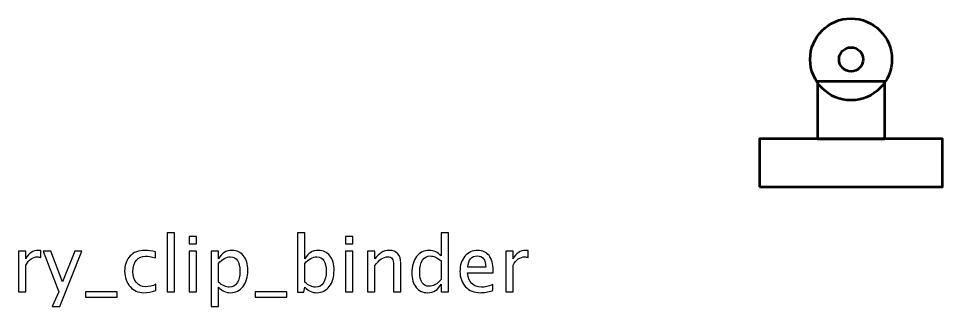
# Model space of a CAD drawing. Header units: centimetres. Extents: x -73 to 73, y -61 to 74.
# Drawn here: x -48.8 to -29.6, y 47.36 to 53.35 of the extents above; entities that cross this region are included whole.
import ezdxf

# ---------------------------------------------------------------- set-up
doc = ezdxf.new("R2010")
doc.units = ezdxf.units.CM
doc.header["$MEASUREMENT"] = 0
doc.layers.add('Layer 1', color=7, linetype='Continuous')

msp = doc.modelspace()

# ---------------------------------------------------------------- linework, layer by layer
at = {"layer": 'Layer 1', "lineweight": 53}
for points in [[(-32.20002, 50.85001), (-30.80002, 50.85001), (-30.80002, 52.04017), (-32.20002, 52.04017), (-32.20002, 50.85001)], [(-33.40002, 49.85), (-29.60002, 49.85), (-29.60002, 50.85), (-33.40002, 50.85), (-33.40002, 49.85)]]:
    msp.add_lwpolyline(points, close=True, dxfattribs=at)
for major_axis in [(0, 0.85), (0, 0.25)]:
    msp.add_ellipse((-31.5, 52.5), major_axis=major_axis, ratio=1, dxfattribs=at)
at = {"layer": 'Layer 1'}
for points, knots in [([(-45.71207, 47.67044), (-45.71207, 47.67044), (-45.71207, 48.8944), (-45.71207, 48.8944), (-45.71207, 48.8944), (-45.71207, 48.8944), (-45.55967, 48.8944), (-45.55967, 48.8944), (-45.55967, 48.8944), (-45.55967, 48.8944), (-45.55967, 47.67044), (-45.55967, 47.67044), (-45.55967, 47.67044), (-45.55967, 47.67044), (-45.71207, 47.67044), (-45.71207, 47.67044)], [0, 0, 0, 0, 0.2, 0.2, 0.2, 0.2, 0.4, 0.4, 0.4, 0.4, 0.6, 0.6, 0.6, 0.6, 1, 1, 1, 1]), ([(-45.25328, 48.6658), (-45.25328, 48.6658), (-45.25328, 48.8182), (-45.25328, 48.8182), (-45.25328, 48.8182), (-45.25328, 48.8182), (-45.10088, 48.8182), (-45.10088, 48.8182), (-45.10088, 48.8182), (-45.10088, 48.8182), (-45.10088, 48.6658), (-45.10088, 48.6658), (-45.10088, 48.6658), (-45.10088, 48.6658), (-45.25328, 48.6658), (-45.25328, 48.6658)], [0, 0, 0, 0, 0.2, 0.2, 0.2, 0.2, 0.4, 0.4, 0.4, 0.4, 0.6, 0.6, 0.6, 0.6, 1, 1, 1, 1]), ([(-43.00167, 47.66091), (-43.00167, 47.66091), (-43.00167, 48.8944), (-43.00167, 48.8944), (-43.00167, 48.8944), (-43.00167, 48.8944), (-42.84927, 48.8944), (-42.84927, 48.8944), (-42.84927, 48.8944), (-42.84927, 48.8944), (-42.84927, 48.3528), (-42.84927, 48.3528), (-42.84927, 48.3528), (-42.78683, 48.47054), (-42.6929, 48.52928), (-42.56775, 48.52928), (-42.56775, 48.52928), (-42.46642, 48.52928), (-42.38678, 48.4925), (-42.32857, 48.41868), (-42.32857, 48.41868), (-42.27036, 48.34486), (-42.24126, 48.24406), (-42.24126, 48.11626), (-42.24126, 48.11626), (-42.24126, 47.97709), (-42.27433, 47.86464), (-42.34021, 47.77945), (-42.34021, 47.77945), (-42.40609, 47.69399), (-42.49288, 47.65139), (-42.6003, 47.65139), (-42.6003, 47.65139), (-42.70004, 47.65139), (-42.78312, 47.68949), (-42.84927, 47.76595), (-42.84927, 47.76595), (-42.84927, 47.76595), (-42.86779, 47.66091), (-42.86779, 47.66091), (-42.86779, 47.66091), (-42.86779, 47.66091), (-43.00167, 47.66091), (-43.00167, 47.66091)], [0, 0, 0, 0, 0.08333333, 0.08333333, 0.08333333, 0.08333333, 0.16666667, 0.16666667, 0.16666667, 0.16666667, 0.25, 0.25, 0.25, 0.25, 0.33333333, 0.33333333, 0.33333333, 0.33333333, 0.41666667, 0.41666667, 0.41666667, 0.41666667, 0.5, 0.5, 0.5, 0.5, 0.58333333, 0.58333333, 0.58333333, 0.58333333, 0.66666667, 0.66666667, 0.66666667, 0.66666667, 0.75, 0.75, 0.75, 0.75, 0.83333333, 0.83333333, 0.83333333, 0.83333333, 1, 1, 1, 1]), ([(-42.0026, 48.6658), (-42.0026, 48.6658), (-42.0026, 48.8182), (-42.0026, 48.8182), (-42.0026, 48.8182), (-42.0026, 48.8182), (-41.8502, 48.8182), (-41.8502, 48.8182), (-41.8502, 48.8182), (-41.8502, 48.8182), (-41.8502, 48.6658), (-41.8502, 48.6658), (-41.8502, 48.6658), (-41.8502, 48.6658), (-42.0026, 48.6658), (-42.0026, 48.6658)], [0, 0, 0, 0, 0.2, 0.2, 0.2, 0.2, 0.4, 0.4, 0.4, 0.4, 0.6, 0.6, 0.6, 0.6, 1, 1, 1, 1]), ([(-40.01716, 47.67044), (-40.01716, 47.67044), (-40.01716, 47.8284), (-40.01716, 47.8284), (-40.01716, 47.8284), (-40.07934, 47.71039), (-40.173, 47.65139), (-40.29815, 47.65139), (-40.29815, 47.65139), (-40.39975, 47.65139), (-40.47965, 47.68817), (-40.53786, 47.76199), (-40.53786, 47.76199), (-40.59607, 47.8358), (-40.62517, 47.93661), (-40.62517, 48.0644), (-40.62517, 48.0644), (-40.62517, 48.2041), (-40.5921, 48.31655), (-40.52622, 48.40175), (-40.52622, 48.40175), (-40.46007, 48.48668), (-40.37329, 48.52928), (-40.26561, 48.52928), (-40.26561, 48.52928), (-40.16586, 48.52928), (-40.08278, 48.49118), (-40.01716, 48.41471), (-40.01716, 48.41471), (-40.01716, 48.41471), (-40.01716, 48.8944), (-40.01716, 48.8944), (-40.01716, 48.8944), (-40.01716, 48.8944), (-39.86476, 48.8944), (-39.86476, 48.8944), (-39.86476, 48.8944), (-39.86476, 48.8944), (-39.86476, 47.67044), (-39.86476, 47.67044), (-39.86476, 47.67044), (-39.86476, 47.67044), (-40.01716, 47.67044), (-40.01716, 47.67044)], [0, 0, 0, 0, 0.08333333, 0.08333333, 0.08333333, 0.08333333, 0.16666667, 0.16666667, 0.16666667, 0.16666667, 0.25, 0.25, 0.25, 0.25, 0.33333333, 0.33333333, 0.33333333, 0.33333333, 0.41666667, 0.41666667, 0.41666667, 0.41666667, 0.5, 0.5, 0.5, 0.5, 0.58333333, 0.58333333, 0.58333333, 0.58333333, 0.66666667, 0.66666667, 0.66666667, 0.66666667, 0.75, 0.75, 0.75, 0.75, 0.83333333, 0.83333333, 0.83333333, 0.83333333, 1, 1, 1, 1]), ([(-48.7979, 47.67044), (-48.7979, 47.67044), (-48.7979, 48.51182), (-48.7979, 48.51182), (-48.7979, 48.51182), (-48.7979, 48.51182), (-48.6455, 48.51182), (-48.6455, 48.51182), (-48.6455, 48.51182), (-48.6455, 48.51182), (-48.6455, 48.3528), (-48.6455, 48.3528), (-48.6455, 48.3528), (-48.58491, 48.47054), (-48.49707, 48.52928), (-48.38171, 48.52928), (-48.38171, 48.52928), (-48.3661, 48.52928), (-48.3497, 48.52795), (-48.33276, 48.52531), (-48.33276, 48.52531), (-48.33276, 48.52531), (-48.33276, 48.3827), (-48.33276, 48.3827), (-48.33276, 48.3827), (-48.35922, 48.39143), (-48.3825, 48.39593), (-48.40261, 48.39593), (-48.40261, 48.39593), (-48.49945, 48.39593), (-48.58041, 48.33878), (-48.6455, 48.22421), (-48.6455, 48.22421), (-48.6455, 48.22421), (-48.6455, 47.67044), (-48.6455, 47.67044), (-48.6455, 47.67044), (-48.6455, 47.67044), (-48.7979, 47.67044), (-48.7979, 47.67044)], [0, 0, 0, 0, 0.09090909, 0.09090909, 0.09090909, 0.09090909, 0.18181818, 0.18181818, 0.18181818, 0.18181818, 0.27272727, 0.27272727, 0.27272727, 0.27272727, 0.36363636, 0.36363636, 0.36363636, 0.36363636, 0.45454545, 0.45454545, 0.45454545, 0.45454545, 0.54545455, 0.54545455, 0.54545455, 0.54545455, 0.63636364, 0.63636364, 0.63636364, 0.63636364, 0.72727273, 0.72727273, 0.72727273, 0.72727273, 0.81818182, 0.81818182, 0.81818182, 0.81818182, 1, 1, 1, 1]), ([(-48.09861, 47.36405), (-48.09861, 47.36405), (-47.96208, 47.66938), (-47.96208, 47.66938), (-47.96208, 47.66938), (-47.96208, 47.66938), (-48.28805, 48.51182), (-48.28805, 48.51182), (-48.28805, 48.51182), (-48.28805, 48.51182), (-48.12454, 48.51182), (-48.12454, 48.51182), (-48.12454, 48.51182), (-48.12454, 48.51182), (-47.88218, 47.8747), (-47.88218, 47.8747), (-47.88218, 47.8747), (-47.88218, 47.8747), (-47.62368, 48.51182), (-47.62368, 48.51182), (-47.62368, 48.51182), (-47.62368, 48.51182), (-47.48001, 48.51182), (-47.48001, 48.51182), (-47.48001, 48.51182), (-47.48001, 48.51182), (-47.93986, 47.36405), (-47.93986, 47.36405), (-47.93986, 47.36405), (-47.93986, 47.36405), (-48.09861, 47.36405), (-48.09861, 47.36405)], [0, 0, 0, 0, 0.11111111, 0.11111111, 0.11111111, 0.11111111, 0.22222222, 0.22222222, 0.22222222, 0.22222222, 0.33333333, 0.33333333, 0.33333333, 0.33333333, 0.44444444, 0.44444444, 0.44444444, 0.44444444, 0.55555556, 0.55555556, 0.55555556, 0.55555556, 0.66666667, 0.66666667, 0.66666667, 0.66666667, 0.77777778, 0.77777778, 0.77777778, 0.77777778, 1, 1, 1, 1]), ([(-45.94093, 47.69584), (-46.03962, 47.66621), (-46.12482, 47.65139), (-46.19652, 47.65139), (-46.19652, 47.65139), (-46.31029, 47.65139), (-46.40448, 47.69346), (-46.47936, 47.77733), (-46.47936, 47.77733), (-46.55423, 47.86147), (-46.5918, 47.96757), (-46.5918, 48.09536), (-46.5918, 48.09536), (-46.5918, 48.23189), (-46.55476, 48.33851), (-46.48068, 48.41471), (-46.48068, 48.41471), (-46.4066, 48.49118), (-46.30314, 48.52928), (-46.17032, 48.52928), (-46.17032, 48.52928), (-46.10497, 48.52928), (-46.03142, 48.52028), (-45.95045, 48.50229), (-45.95045, 48.50229), (-45.95045, 48.50229), (-45.95045, 48.3737), (-45.95045, 48.3737), (-45.95045, 48.3737), (-46.03644, 48.3991), (-46.10656, 48.4118), (-46.16053, 48.4118), (-46.16053, 48.4118), (-46.23885, 48.4118), (-46.30156, 48.38243), (-46.34839, 48.32396), (-46.34839, 48.32396), (-46.39522, 48.26549), (-46.41877, 48.18744), (-46.41877, 48.09007), (-46.41877, 48.09007), (-46.41877, 47.99561), (-46.39443, 47.91941), (-46.34601, 47.86094), (-46.34601, 47.86094), (-46.29759, 47.80273), (-46.23435, 47.77363), (-46.15577, 47.77363), (-46.15577, 47.77363), (-46.08619, 47.77363), (-46.01475, 47.79162), (-45.94093, 47.8276), (-45.94093, 47.8276), (-45.94093, 47.8276), (-45.94093, 47.69584), (-45.94093, 47.69584)], [0, 0, 0, 0, 0.06666667, 0.06666667, 0.06666667, 0.06666667, 0.13333333, 0.13333333, 0.13333333, 0.13333333, 0.2, 0.2, 0.2, 0.2, 0.26666667, 0.26666667, 0.26666667, 0.26666667, 0.33333333, 0.33333333, 0.33333333, 0.33333333, 0.4, 0.4, 0.4, 0.4, 0.46666667, 0.46666667, 0.46666667, 0.46666667, 0.53333333, 0.53333333, 0.53333333, 0.53333333, 0.6, 0.6, 0.6, 0.6, 0.66666667, 0.66666667, 0.66666667, 0.66666667, 0.73333333, 0.73333333, 0.73333333, 0.73333333, 0.8, 0.8, 0.8, 0.8, 0.86666667, 0.86666667, 0.86666667, 0.86666667, 1, 1, 1, 1]), ([(-45.25328, 47.67044), (-45.25328, 47.67044), (-45.25328, 48.51182), (-45.25328, 48.51182), (-45.25328, 48.51182), (-45.25328, 48.51182), (-45.10088, 48.51182), (-45.10088, 48.51182), (-45.10088, 48.51182), (-45.10088, 48.51182), (-45.10088, 47.67044), (-45.10088, 47.67044), (-45.10088, 47.67044), (-45.10088, 47.67044), (-45.25328, 47.67044), (-45.25328, 47.67044)], [0, 0, 0, 0, 0.2, 0.2, 0.2, 0.2, 0.4, 0.4, 0.4, 0.4, 0.6, 0.6, 0.6, 0.6, 1, 1, 1, 1]), ([(-44.79449, 47.36405), (-44.79449, 47.36405), (-44.79449, 48.51182), (-44.79449, 48.51182), (-44.79449, 48.51182), (-44.79449, 48.51182), (-44.64209, 48.51182), (-44.64209, 48.51182), (-44.64209, 48.51182), (-44.64209, 48.51182), (-44.64209, 48.3528), (-44.64209, 48.3528), (-44.64209, 48.3528), (-44.57965, 48.47054), (-44.48572, 48.52928), (-44.36057, 48.52928), (-44.36057, 48.52928), (-44.25924, 48.52928), (-44.1796, 48.4925), (-44.12139, 48.41868), (-44.12139, 48.41868), (-44.06318, 48.34486), (-44.03408, 48.24406), (-44.03408, 48.11626), (-44.03408, 48.11626), (-44.03408, 47.97709), (-44.06715, 47.86464), (-44.13303, 47.77945), (-44.13303, 47.77945), (-44.19891, 47.69399), (-44.2857, 47.65139), (-44.39312, 47.65139), (-44.39312, 47.65139), (-44.49286, 47.65139), (-44.57594, 47.68949), (-44.64209, 47.76595), (-44.64209, 47.76595), (-44.64209, 47.76595), (-44.64209, 47.36405), (-44.64209, 47.36405), (-44.64209, 47.36405), (-44.64209, 47.36405), (-44.79449, 47.36405), (-44.79449, 47.36405)], [0, 0, 0, 0, 0.08333333, 0.08333333, 0.08333333, 0.08333333, 0.16666667, 0.16666667, 0.16666667, 0.16666667, 0.25, 0.25, 0.25, 0.25, 0.33333333, 0.33333333, 0.33333333, 0.33333333, 0.41666667, 0.41666667, 0.41666667, 0.41666667, 0.5, 0.5, 0.5, 0.5, 0.58333333, 0.58333333, 0.58333333, 0.58333333, 0.66666667, 0.66666667, 0.66666667, 0.66666667, 0.75, 0.75, 0.75, 0.75, 0.83333333, 0.83333333, 0.83333333, 0.83333333, 1, 1, 1, 1]), ([(-44.64209, 47.87099), (-44.56351, 47.80088), (-44.48863, 47.76569), (-44.41746, 47.76569), (-44.41746, 47.76569), (-44.34734, 47.76569), (-44.2931, 47.79506), (-44.255, 47.85353), (-44.255, 47.85353), (-44.21664, 47.912), (-44.19759, 47.99429), (-44.19759, 48.10065), (-44.19759, 48.10065), (-44.19759, 48.2975), (-44.26268, 48.39593), (-44.39285, 48.39593), (-44.39285, 48.39593), (-44.47805, 48.39593), (-44.56113, 48.34989), (-44.64209, 48.25755), (-44.64209, 48.25755), (-44.64209, 48.25755), (-44.64209, 47.87099), (-44.64209, 47.87099)], [0, 0, 0, 0, 0.14285714, 0.14285714, 0.14285714, 0.14285714, 0.28571429, 0.28571429, 0.28571429, 0.28571429, 0.42857143, 0.42857143, 0.42857143, 0.42857143, 0.57142857, 0.57142857, 0.57142857, 0.57142857, 0.71428571, 0.71428571, 0.71428571, 0.71428571, 1, 1, 1, 1]), ([(-42.84927, 47.87099), (-42.77069, 47.80088), (-42.69581, 47.76569), (-42.62464, 47.76569), (-42.62464, 47.76569), (-42.55452, 47.76569), (-42.50028, 47.79506), (-42.46218, 47.85353), (-42.46218, 47.85353), (-42.42382, 47.912), (-42.40477, 47.99429), (-42.40477, 48.10065), (-42.40477, 48.10065), (-42.40477, 48.2975), (-42.46986, 48.39593), (-42.60003, 48.39593), (-42.60003, 48.39593), (-42.68523, 48.39593), (-42.76831, 48.34989), (-42.84927, 48.25755), (-42.84927, 48.25755), (-42.84927, 48.25755), (-42.84927, 47.87099), (-42.84927, 47.87099)], [0, 0, 0, 0, 0.14285714, 0.14285714, 0.14285714, 0.14285714, 0.28571429, 0.28571429, 0.28571429, 0.28571429, 0.42857143, 0.42857143, 0.42857143, 0.42857143, 0.57142857, 0.57142857, 0.57142857, 0.57142857, 0.71428571, 0.71428571, 0.71428571, 0.71428571, 1, 1, 1, 1]), ([(-42.0026, 47.67044), (-42.0026, 47.67044), (-42.0026, 48.51182), (-42.0026, 48.51182), (-42.0026, 48.51182), (-42.0026, 48.51182), (-41.8502, 48.51182), (-41.8502, 48.51182), (-41.8502, 48.51182), (-41.8502, 48.51182), (-41.8502, 47.67044), (-41.8502, 47.67044), (-41.8502, 47.67044), (-41.8502, 47.67044), (-42.0026, 47.67044), (-42.0026, 47.67044)], [0, 0, 0, 0, 0.2, 0.2, 0.2, 0.2, 0.4, 0.4, 0.4, 0.4, 0.6, 0.6, 0.6, 0.6, 1, 1, 1, 1]), ([(-41.54381, 47.67044), (-41.54381, 47.67044), (-41.54381, 48.51182), (-41.54381, 48.51182), (-41.54381, 48.51182), (-41.54381, 48.51182), (-41.39141, 48.51182), (-41.39141, 48.51182), (-41.39141, 48.51182), (-41.39141, 48.51182), (-41.39141, 48.3528), (-41.39141, 48.3528), (-41.39141, 48.3528), (-41.31071, 48.47054), (-41.21176, 48.52928), (-41.09481, 48.52928), (-41.09481, 48.52928), (-41.02126, 48.52928), (-40.96278, 48.50626), (-40.91966, 48.45996), (-40.91966, 48.45996), (-40.87653, 48.41392), (-40.85483, 48.35174), (-40.85483, 48.27395), (-40.85483, 48.27395), (-40.85483, 48.27395), (-40.85483, 47.67044), (-40.85483, 47.67044), (-40.85483, 47.67044), (-40.85483, 47.67044), (-41.00723, 47.67044), (-41.00723, 47.67044), (-41.00723, 47.67044), (-41.00723, 47.67044), (-41.00723, 48.22421), (-41.00723, 48.22421), (-41.00723, 48.22421), (-41.00723, 48.28665), (-41.0165, 48.3311), (-41.03475, 48.35756), (-41.03475, 48.35756), (-41.05327, 48.38429), (-41.0837, 48.39752), (-41.1263, 48.39752), (-41.1263, 48.39752), (-41.21996, 48.39752), (-41.30833, 48.3364), (-41.39141, 48.21416), (-41.39141, 48.21416), (-41.39141, 48.21416), (-41.39141, 47.67044), (-41.39141, 47.67044), (-41.39141, 47.67044), (-41.39141, 47.67044), (-41.54381, 47.67044), (-41.54381, 47.67044)], [0, 0, 0, 0, 0.06666667, 0.06666667, 0.06666667, 0.06666667, 0.13333333, 0.13333333, 0.13333333, 0.13333333, 0.2, 0.2, 0.2, 0.2, 0.26666667, 0.26666667, 0.26666667, 0.26666667, 0.33333333, 0.33333333, 0.33333333, 0.33333333, 0.4, 0.4, 0.4, 0.4, 0.46666667, 0.46666667, 0.46666667, 0.46666667, 0.53333333, 0.53333333, 0.53333333, 0.53333333, 0.6, 0.6, 0.6, 0.6, 0.66666667, 0.66666667, 0.66666667, 0.66666667, 0.73333333, 0.73333333, 0.73333333, 0.73333333, 0.8, 0.8, 0.8, 0.8, 0.86666667, 0.86666667, 0.86666667, 0.86666667, 1, 1, 1, 1]), ([(-40.01716, 48.31047), (-40.09627, 48.38005), (-40.17115, 48.41498), (-40.24206, 48.41498), (-40.24206, 48.41498), (-40.31191, 48.41498), (-40.36588, 48.38587), (-40.40425, 48.3274), (-40.40425, 48.3274), (-40.44261, 48.26919), (-40.46166, 48.18664), (-40.46166, 48.07975), (-40.46166, 48.07975), (-40.46166, 47.88317), (-40.39657, 47.78474), (-40.26614, 47.78474), (-40.26614, 47.78474), (-40.18147, 47.78474), (-40.09839, 47.83104), (-40.01716, 47.92338), (-40.01716, 47.92338), (-40.01716, 47.92338), (-40.01716, 48.31047), (-40.01716, 48.31047)], [0, 0, 0, 0, 0.14285714, 0.14285714, 0.14285714, 0.14285714, 0.28571429, 0.28571429, 0.28571429, 0.28571429, 0.42857143, 0.42857143, 0.42857143, 0.42857143, 0.57142857, 0.57142857, 0.57142857, 0.57142857, 0.71428571, 0.71428571, 0.71428571, 0.71428571, 1, 1, 1, 1]), ([(-38.94189, 47.69743), (-39.04429, 47.66674), (-39.13186, 47.65139), (-39.20489, 47.65139), (-39.20489, 47.65139), (-39.32951, 47.65139), (-39.43084, 47.69267), (-39.50889, 47.77495), (-39.50889, 47.77495), (-39.58695, 47.85724), (-39.6261, 47.96386), (-39.6261, 48.0951), (-39.6261, 48.0951), (-39.6261, 48.22236), (-39.59171, 48.32687), (-39.52265, 48.40863), (-39.52265, 48.40863), (-39.4536, 48.49012), (-39.36523, 48.53087), (-39.25754, 48.53087), (-39.25754, 48.53087), (-39.15568, 48.53087), (-39.07683, 48.49462), (-39.02127, 48.42212), (-39.02127, 48.42212), (-38.9657, 48.34963), (-38.93792, 48.24697), (-38.93792, 48.11388), (-38.93792, 48.11388), (-38.93792, 48.11388), (-38.93872, 48.06732), (-38.93872, 48.06732), (-38.93872, 48.06732), (-38.93872, 48.06732), (-39.47053, 48.06732), (-39.47053, 48.06732), (-39.47053, 48.06732), (-39.4483, 47.86623), (-39.35014, 47.76569), (-39.17631, 47.76569), (-39.17631, 47.76569), (-39.11255, 47.76569), (-39.0345, 47.78368), (-38.94189, 47.81967), (-38.94189, 47.81967), (-38.94189, 47.81967), (-38.94189, 47.69743), (-38.94189, 47.69743)], [0, 0, 0, 0, 0.07692308, 0.07692308, 0.07692308, 0.07692308, 0.15384615, 0.15384615, 0.15384615, 0.15384615, 0.23076923, 0.23076923, 0.23076923, 0.23076923, 0.30769231, 0.30769231, 0.30769231, 0.30769231, 0.38461538, 0.38461538, 0.38461538, 0.38461538, 0.46153846, 0.46153846, 0.46153846, 0.46153846, 0.53846154, 0.53846154, 0.53846154, 0.53846154, 0.61538462, 0.61538462, 0.61538462, 0.61538462, 0.69230769, 0.69230769, 0.69230769, 0.69230769, 0.76923077, 0.76923077, 0.76923077, 0.76923077, 0.84615385, 0.84615385, 0.84615385, 0.84615385, 1, 1, 1, 1]), ([(-39.46259, 48.18162), (-39.46259, 48.18162), (-39.09112, 48.18162), (-39.09112, 48.18162), (-39.09112, 48.18162), (-39.09112, 48.33825), (-39.14959, 48.41657), (-39.26627, 48.41657), (-39.26627, 48.41657), (-39.38375, 48.41657), (-39.4491, 48.33825), (-39.46259, 48.18162)], [0, 0, 0, 0, 0.25, 0.25, 0.25, 0.25, 0.5, 0.5, 0.5, 0.5, 1, 1, 1, 1]), ([(-38.67493, 47.67044), (-38.67493, 47.67044), (-38.67493, 48.51182), (-38.67493, 48.51182), (-38.67493, 48.51182), (-38.67493, 48.51182), (-38.52253, 48.51182), (-38.52253, 48.51182), (-38.52253, 48.51182), (-38.52253, 48.51182), (-38.52253, 48.3528), (-38.52253, 48.3528), (-38.52253, 48.3528), (-38.46194, 48.47054), (-38.3741, 48.52928), (-38.25874, 48.52928), (-38.25874, 48.52928), (-38.24313, 48.52928), (-38.22673, 48.52795), (-38.20979, 48.52531), (-38.20979, 48.52531), (-38.20979, 48.52531), (-38.20979, 48.3827), (-38.20979, 48.3827), (-38.20979, 48.3827), (-38.23625, 48.39143), (-38.25953, 48.39593), (-38.27964, 48.39593), (-38.27964, 48.39593), (-38.37648, 48.39593), (-38.45744, 48.33878), (-38.52253, 48.22421), (-38.52253, 48.22421), (-38.52253, 48.22421), (-38.52253, 47.67044), (-38.52253, 47.67044), (-38.52253, 47.67044), (-38.52253, 47.67044), (-38.67493, 47.67044), (-38.67493, 47.67044)], [0, 0, 0, 0, 0.09090909, 0.09090909, 0.09090909, 0.09090909, 0.18181818, 0.18181818, 0.18181818, 0.18181818, 0.27272727, 0.27272727, 0.27272727, 0.27272727, 0.36363636, 0.36363636, 0.36363636, 0.36363636, 0.45454545, 0.45454545, 0.45454545, 0.45454545, 0.54545455, 0.54545455, 0.54545455, 0.54545455, 0.63636364, 0.63636364, 0.63636364, 0.63636364, 0.72727273, 0.72727273, 0.72727273, 0.72727273, 0.81818182, 0.81818182, 0.81818182, 0.81818182, 1, 1, 1, 1]), ([(-47.4046, 47.55614), (-47.4046, 47.55614), (-47.4046, 47.67044), (-47.4046, 47.67044), (-47.4046, 47.67044), (-47.4046, 47.67044), (-46.7442, 47.67044), (-46.7442, 47.67044), (-46.7442, 47.67044), (-46.7442, 47.67044), (-46.7442, 47.55614), (-46.7442, 47.55614), (-46.7442, 47.55614), (-46.7442, 47.55614), (-47.4046, 47.55614), (-47.4046, 47.55614)], [0, 0, 0, 0, 0.2, 0.2, 0.2, 0.2, 0.4, 0.4, 0.4, 0.4, 0.6, 0.6, 0.6, 0.6, 1, 1, 1, 1]), ([(-43.88114, 47.55614), (-43.88114, 47.55614), (-43.88114, 47.67044), (-43.88114, 47.67044), (-43.88114, 47.67044), (-43.88114, 47.67044), (-43.22074, 47.67044), (-43.22074, 47.67044), (-43.22074, 47.67044), (-43.22074, 47.67044), (-43.22074, 47.55614), (-43.22074, 47.55614), (-43.22074, 47.55614), (-43.22074, 47.55614), (-43.88114, 47.55614), (-43.88114, 47.55614)], [0, 0, 0, 0, 0.2, 0.2, 0.2, 0.2, 0.4, 0.4, 0.4, 0.4, 0.6, 0.6, 0.6, 0.6, 1, 1, 1, 1])]:
    msp.add_open_spline(points, degree=3, knots=knots, dxfattribs=at)

doc.saveas('drawing.dxf')
